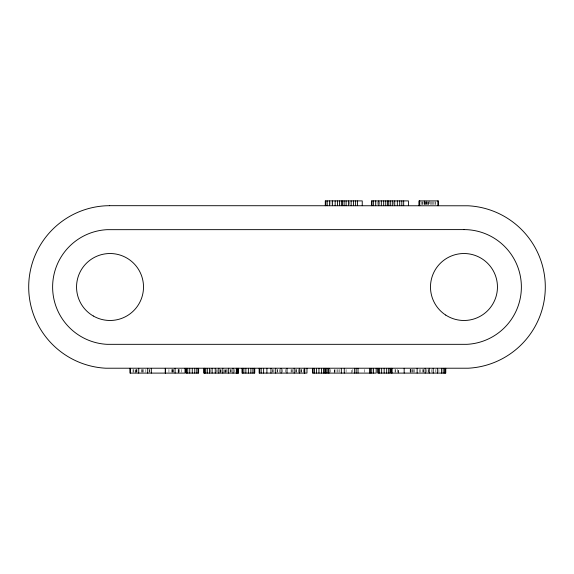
<?xml version="1.0" encoding="UTF-8"?>
<svg xmlns="http://www.w3.org/2000/svg" width="574" height="574" viewBox="0 0 574 574"><rect width="100%" height="100%" fill="white"/><g stroke="black" fill="none" stroke-linecap="round" stroke-linejoin="round"><path stroke-width="0.43" stroke-dasharray="2.87 2.15" d="M133.032 372.304L133.032 369.118M133.455 372.304L133.455 369.118M135.141 372.304L135.141 369.118M135.428 373.1L135.428 369.118M136.332 372.304L136.332 369.118M136.583 372.304L136.519 368.321M136.985 372.304L136.985 369.118M141.678 372.304L141.678 369.118M142.072 372.304L142.072 369.118M142.417 372.304L142.417 368.321M143.557 372.304L143.557 368.321M145.839 372.304L145.839 369.118M149.627 372.304L149.627 369.118M149.706 372.304L149.706 369.118M168.935 372.304L168.935 369.118M171.253 372.304L171.253 368.321M172.552 372.304L172.552 368.321M172.695 372.304L172.695 368.321M173.018 372.304L173.018 369.118M173.413 372.304L173.413 369.118M178.105 372.304L178.105 369.118M178.241 373.1L178.241 369.118M178.507 372.304L178.507 368.321M178.729 372.304L178.729 369.118M179.59 372.304L179.59 369.118M181.535 372.304L181.535 368.321M210.529 372.304L210.529 369.118M216.211 372.304L216.211 369.118M217.173 372.304L217.173 369.118M220.021 372.304L220.021 369.118M220.61 372.304L220.61 369.118M220.818 373.1L220.818 369.118M221.062 372.304L221.062 369.118M224.018 373.1L224.018 369.118M224.893 372.304L224.893 369.118M225.453 373.1L225.453 369.118M225.697 372.304L225.697 369.118M226.723 372.304L226.723 369.118M227.096 372.304L227.096 369.118M230.203 372.304L230.203 369.118M230.784 372.304L230.784 369.118M231.48 372.304L231.48 369.118M234.78 372.304L234.78 369.118M272.6 372.304L272.6 369.118M272.944 372.304L272.966 369.118M273.92 372.304L273.985 369.118M277.414 372.304L277.414 369.118M277.558 372.304L277.558 369.118M279.768 372.304L279.768 369.118M282.401 372.304L282.465 368.321M285.242 372.304L285.242 368.321M291.075 372.304L291.075 369.118M291.857 372.304L291.857 368.321M292.697 372.304L292.697 369.118M295.481 372.304L295.481 369.118M296.148 372.304L296.148 369.118M296.507 372.304L296.507 369.118M298.308 372.304L298.308 369.118M300.683 372.304L300.683 369.118M301.558 372.304L301.558 369.118M301.759 372.304L301.759 369.118M303.495 372.304L303.495 369.118M330.746 372.304L330.746 369.118M334.255 373.1L334.255 369.118M334.807 372.304L334.807 369.118M334.994 372.304L334.994 368.321M337.031 372.304L337.031 368.321M337.986 372.304L337.986 369.118M339.499 372.304L339.499 369.118M346.1 372.304L346.1 369.118M351.274 373.1L351.274 369.118M352.228 372.304L352.228 369.118M364.239 372.304L364.239 369.118M395.077 372.304L395.077 369.118M395.221 372.304L395.221 369.118M397.323 372.304L397.323 369.118M398.234 373.1L398.234 369.118M398.363 373.1L398.363 369.118M410.13 372.304L410.13 368.321M410.331 372.304L410.331 369.118M410.647 372.304L410.647 368.321M410.948 372.304L410.948 368.321M412.01 372.304L412.01 368.321M412.362 372.304L412.362 369.118M413.553 372.304L413.553 368.321M414.744 372.304L414.744 368.321M419.522 372.304L419.522 369.118M420.814 372.304L420.814 369.118M422.5 372.304L422.5 369.118M423.225 372.304L423.225 368.321M423.698 372.304L423.698 369.118M426.281 372.304L426.281 369.118M428.111 372.304L428.111 369.118M428.233 372.304L428.233 369.118M431.827 372.304L431.813 369.118M435.666 372.304L435.666 369.118M438.923 372.304L438.923 369.118M435.221 201.696L435.221 204.882M434.992 201.696L434.992 204.882M433.671 201.696L433.671 204.882M432.322 201.696L432.322 204.882M431.691 201.696L431.691 204.882M430.371 201.696L430.421 204.882M429.374 200.9L429.374 204.882M428.541 201.696L428.541 204.882M428.462 201.696L428.462 204.882M427.544 201.696L427.544 204.882M426.905 201.696L426.905 204.882M426.769 201.696L426.769 204.882M426.152 200.9L426.152 204.882M425.693 201.696L425.693 204.882M425.047 201.696L425.047 204.882M424.825 201.696L424.825 204.882M424.638 200.9L424.638 204.882M424.502 201.696L424.502 204.882M424.308 200.9L424.308 204.882M424.136 200.9L424.136 204.882M422.923 201.696L422.923 204.882M422.572 201.696L422.572 204.882M421.237 201.696L421.237 204.882M393.247 201.696L393.247 204.882M379.801 201.696L379.801 204.882M377.14 201.696L377.14 204.882M349.781 201.696L349.781 204.882M330.954 201.696L330.954 204.882"/><path stroke-width="0.86" d="M129.982 368.321L129.982 373.1L185.029 373.1L185.029 368.321M130.377 373.1L130.298 368.321M138.729 373.1L138.729 368.321M147.719 373.1L147.719 368.321M151.299 373.1L151.299 368.321M165.298 373.1L165.298 368.321M165.377 373.1L165.377 368.321M175.084 373.1L175.084 368.321M185.89 368.321L185.89 373.1L198.618 373.1L198.618 368.321M186.378 373.1L186.378 368.321M187.727 373.1L187.727 368.321M189.75 373.1L189.75 368.321M192.254 373.1L192.254 368.321M194.758 373.1L194.758 368.321M196.774 373.1L196.774 368.321M198.123 373.1L198.123 368.321M203.72 368.321L203.72 373.1L238.562 373.1L238.562 368.321M204.272 373.1L204.272 368.321M204.502 373.1L204.502 368.321M204.681 373.1L204.681 368.321M205.707 373.1L205.707 368.321M207.307 373.1L207.307 368.321M209.453 373.1L209.453 368.321M212.115 373.1L212.115 368.321M215.25 373.1L215.25 368.321M218.823 373.1L218.823 368.321M222.805 373.1L222.805 368.321M228.674 373.1L228.674 368.321M233.051 373.1L233.051 368.321M236.33 373.1L236.33 368.321M236.732 373.1L236.732 368.321M237.421 373.1L237.421 368.321M238.253 373.1L238.253 368.321M242.006 368.321L242.006 373.1L254.734 373.1L254.734 368.321M242.493 373.1L242.493 368.321M243.842 373.1L243.842 368.321M245.866 373.1L245.866 368.321M248.37 373.1L248.37 368.321M250.874 373.1L250.874 368.321M252.89 373.1L252.89 368.321M254.239 373.1L254.239 368.321M259.161 368.321L259.161 373.1L306.968 373.1L306.968 368.321M259.678 373.1L259.678 368.321M261.192 373.1L261.192 368.321M263.624 373.1L263.624 368.321M266.903 373.1L266.903 368.321M270.957 373.1L270.957 368.321M275.707 373.1L275.707 368.321M281.073 373.1L281.073 368.321M287 373.1L287 368.321M294.175 373.1L294.175 368.321M299.341 373.1L299.341 368.321M304.342 373.1L304.342 368.321M304.737 373.1L304.737 368.321M312.586 368.321L312.586 373.1L376.171 373.1L376.171 368.321M313.074 373.1L313.074 368.321M314.423 373.1L314.423 368.321M316.446 373.1L316.446 368.321M318.95 373.1L318.95 368.321M321.454 373.1L321.454 368.321M323.471 373.1L323.471 368.321M324.819 373.1L324.819 368.321M325.315 373.1L325.315 368.321M326.771 373.1L326.771 368.321M328.055 373.1L328.055 368.321M328.995 373.1L328.995 368.321M341.329 373.1L341.329 368.321M344.271 373.1L344.271 368.321M354.61 373.1L354.61 368.321M356.174 373.1L356.174 368.321M358.033 373.1L358.033 368.321M369.563 373.1L369.563 368.321M370.46 373.1L370.46 368.321M371.737 373.1L371.737 368.321M373.574 373.1L373.574 368.321M377.792 368.321L377.792 373.1L390.521 373.1L390.521 368.321M378.28 373.1L378.28 368.321M379.629 373.1L379.629 368.321M381.653 373.1L381.653 368.321M384.157 373.1L384.157 368.321M386.661 373.1L386.661 368.321M388.677 373.1L388.677 368.321M390.026 373.1L390.026 368.321M391.518 368.321L391.518 373.1L445.768 373.1L445.768 368.321M391.755 373.1L391.755 368.321M391.92 373.1L391.92 368.321M404.168 373.1L404.168 368.321M417.133 373.1L417.133 368.321M425.169 373.1L425.169 368.321M429.237 373.1L429.237 368.321M433.198 373.1L433.198 368.321M437.345 373.1L437.345 368.321M441.42 373.1L441.42 368.321M443.157 373.1L443.157 368.321M444.534 373.1L444.534 368.321M445.438 373.1L445.438 368.321M438.457 205.679L438.457 200.9L419.063 200.9L419.063 205.679M437.854 200.9L437.854 205.679M419.759 200.9L419.759 205.679M419.278 200.9L419.3 205.679M408.43 205.679L408.43 200.9L371.471 200.9L371.471 205.679M403.673 200.9L403.673 205.679M401.807 200.9L401.807 205.679M399.698 200.9L399.698 205.679M397.337 200.9L397.337 205.679M394.733 200.9L394.733 205.679M392.307 200.9L392.307 205.679M390.306 200.9L390.306 205.679M388.72 200.9L388.72 205.679M387.558 200.9L387.558 205.679M385.742 200.9L385.742 205.679M383.669 200.9L383.669 205.679M381.344 200.9L381.344 205.679M378.768 200.9L378.768 205.679M375.683 200.9L375.683 205.679M373.38 200.9L373.38 205.679M371.945 200.9L371.945 205.679M362.244 205.679L362.244 200.9L325.286 200.9L325.286 205.679M357.487 200.9L357.487 205.679M355.622 200.9L355.622 205.679M353.512 200.9L353.512 205.679M351.152 200.9L351.152 205.679M348.547 200.9L348.547 205.679M346.122 200.9L346.122 205.679M344.12 200.9L344.12 205.679M342.534 200.9L342.534 205.679M341.372 200.9L341.372 205.679M339.557 200.9L339.557 205.679M337.483 200.9L337.483 205.679M335.159 200.9L335.159 205.679M332.576 200.9L332.576 205.679M329.49 200.9L329.49 205.679M327.194 200.9L327.194 205.679M325.759 200.9L325.759 205.679M109.656 205.679L105.774 205.786A81.329 81.329 0 0 0 28.7 287A81.329 81.329 0 0 0 105.774 368.214L468.226 368.214A81.329 81.329 0 0 0 545.3 287A81.329 81.329 0 0 0 468.226 205.786L109.656 205.679M464.036 229.6L107.022 229.672A57.407 57.407 0 0 0 52.621 287A57.407 57.407 0 0 0 107.022 344.328L466.978 344.328A57.407 57.407 0 0 0 521.379 287A57.407 57.407 0 0 0 466.978 229.672L464.036 229.6M93.289 315.994A33.479 33.479 0 0 0 143.507 287A33.479 33.479 0 0 0 93.289 258.006A33.479 33.479 0 0 0 93.289 315.994M445.74 315.083A33.479 33.479 0 0 0 497.407 288.751A33.479 33.479 0 0 0 448.775 257.166A33.479 33.479 0 0 0 445.74 315.083"/></g></svg>
